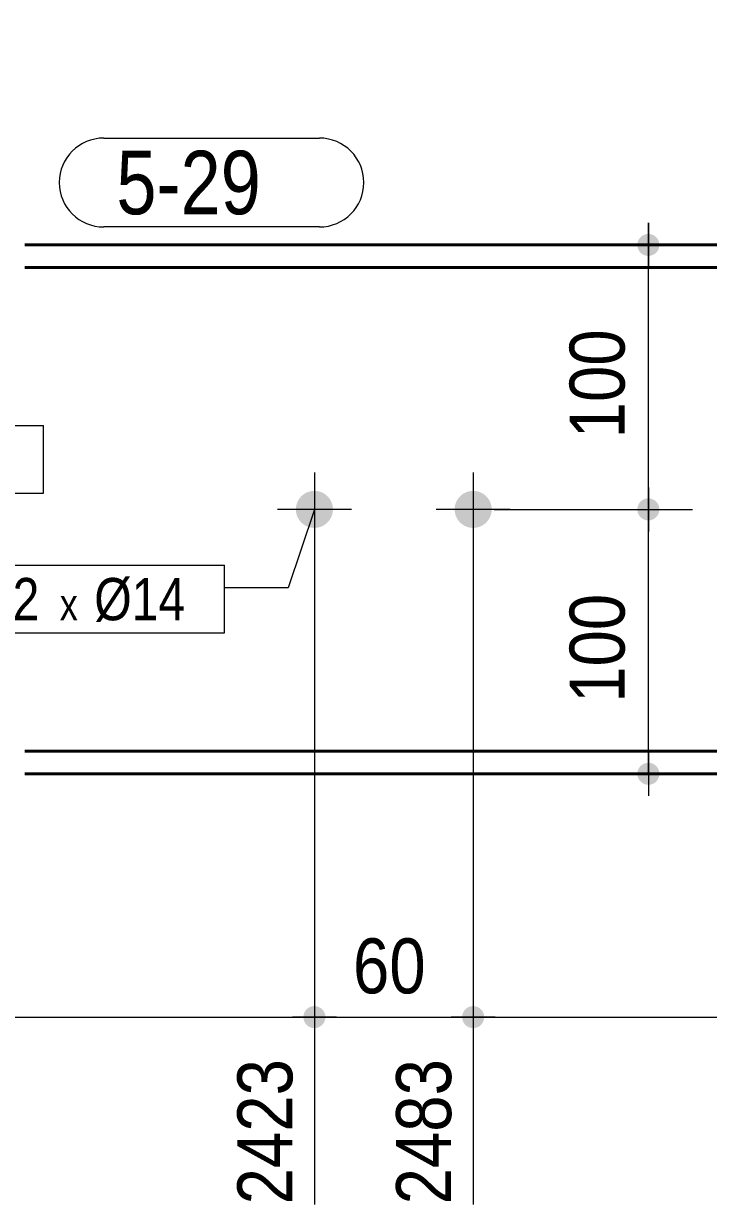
# Model space of a CAD drawing. Header units: millimetres. Extents: x 2 to 287, y 5 to 195.
# Drawn here: x 128.5 to 160.9, y 83.4 to 139.2 of the extents above; entities that cross this region are included whole.
import ezdxf

# ---------------------------------------------------------------- set-up
doc = ezdxf.new("R2010")
doc.units = ezdxf.units.MM
for name, color, linetype, lineweight in [('Boulon', 7, 'Continuous', 0), ('Cotation', 7, 'Continuous', 0), ('Désignation boulon', 3, 'Continuous', 0), ('Piece', 2, 'Continuous', 0), ('Repère pièce', 3, 'Continuous', 0)]:
    doc.layers.add(name, color=color, linetype=linetype, lineweight=lineweight)
doc.styles.add('ARIAL', font='ARIAL.TTF')
doc.styles.add('COMIC_SANS_MS', font='COMIC.TTF')

# ---------------------------------------------------------------- blocks, each defined once
blk = doc.blocks.new('*A2')
at = {"layer": 'Boulon'}
for points in [[(142.291, 117.096), (142.334, 117.093), (142.377, 117.088), (142.419, 117.081), (142.461, 117.071), (142.502, 117.06), (142.543, 117.046), (142.583, 117.031), (142.622, 117.013), (142.661, 116.994), (142.698, 116.973), (142.734, 116.95), (142.769, 116.925), (142.803, 116.899), (142.836, 116.871), (142.867, 116.841), (142.896, 116.81), (142.925, 116.778), (142.951, 116.744), (142.976, 116.709), (142.999, 116.672), (143.02, 116.635), (143.039, 116.597), (143.057, 116.557), (143.072, 116.517), (143.085, 116.476), (143.097, 116.435), (143.106, 116.393), (143.114, 116.351), (143.119, 116.308), (143.122, 116.265), (143.123, 116.222), (143.122, 116.179), (143.119, 116.137), (143.114, 116.094), (143.106, 116.052), (143.097, 116.01), (143.085, 115.968), (143.072, 115.928), (143.057, 115.888), (143.039, 115.848), (143.02, 115.81), (142.999, 115.773), (142.976, 115.736), (142.951, 115.701), (142.925, 115.667), (142.896, 115.635), (142.867, 115.604), (142.836, 115.574), (142.803, 115.546), (142.769, 115.52), (142.734, 115.495), (142.698, 115.472), (142.661, 115.451), (142.622, 115.431), (142.583, 115.414), (142.543, 115.399), (142.502, 115.385), (142.461, 115.374), (142.419, 115.364), (142.377, 115.357), (142.334, 115.352), (142.291, 115.348), (142.248, 115.347), (142.205, 115.348), (142.162, 115.352), (142.12, 115.357), (142.077, 115.364), (142.036, 115.374), (141.994, 115.385), (141.953, 115.399), (141.913, 115.414), (141.874, 115.431), (141.836, 115.451), (141.798, 115.472), (141.762, 115.495), (141.727, 115.52), (141.693, 115.546), (141.661, 115.574), (141.629, 115.604), (141.6, 115.635), (141.572, 115.667), (141.545, 115.701), (141.521, 115.736), (141.498, 115.773), (141.476, 115.81), (141.457, 115.848), (141.44, 115.888), (141.424, 115.928), (141.411, 115.968), (141.399, 116.01), (141.39, 116.052), (141.383, 116.094), (141.377, 116.137), (141.374, 116.179), (141.373, 116.222), (141.374, 116.265), (141.377, 116.308), (141.383, 116.351), (141.39, 116.393), (141.399, 116.435), (141.411, 116.476), (141.424, 116.517), (141.44, 116.557), (141.457, 116.597), (141.476, 116.635), (141.498, 116.672), (141.521, 116.709), (141.545, 116.744), (141.572, 116.778), (141.6, 116.81), (141.629, 116.841), (141.661, 116.871), (141.693, 116.899), (141.727, 116.925), (141.762, 116.95), (141.798, 116.973), (141.836, 116.994), (141.874, 117.013), (141.913, 117.031), (141.953, 117.046), (141.994, 117.06), (142.036, 117.071), (142.077, 117.081), (142.12, 117.088), (142.162, 117.093), (142.205, 117.096), (142.248, 117.097)], [(149.791, 117.096), (149.834, 117.093), (149.877, 117.088), (149.919, 117.081), (149.961, 117.071), (150.002, 117.06), (150.043, 117.046), (150.083, 117.031), (150.122, 117.013), (150.161, 116.994), (150.198, 116.973), (150.234, 116.95), (150.269, 116.925), (150.303, 116.899), (150.336, 116.871), (150.367, 116.841), (150.396, 116.81), (150.425, 116.778), (150.451, 116.744), (150.476, 116.709), (150.499, 116.672), (150.52, 116.635), (150.539, 116.597), (150.557, 116.557), (150.572, 116.517), (150.585, 116.476), (150.597, 116.435), (150.606, 116.393), (150.614, 116.351), (150.619, 116.308), (150.622, 116.265), (150.623, 116.222), (150.622, 116.179), (150.619, 116.137), (150.614, 116.094), (150.606, 116.052), (150.597, 116.01), (150.585, 115.968), (150.572, 115.928), (150.557, 115.888), (150.539, 115.848), (150.52, 115.81), (150.499, 115.773), (150.476, 115.736), (150.451, 115.701), (150.425, 115.667), (150.396, 115.635), (150.367, 115.604), (150.336, 115.574), (150.303, 115.546), (150.269, 115.52), (150.234, 115.495), (150.198, 115.472), (150.161, 115.451), (150.122, 115.431), (150.083, 115.414), (150.043, 115.399), (150.002, 115.385), (149.961, 115.374), (149.919, 115.364), (149.877, 115.357), (149.834, 115.352), (149.791, 115.348), (149.748, 115.347), (149.705, 115.348), (149.662, 115.352), (149.62, 115.357), (149.577, 115.364), (149.536, 115.374), (149.494, 115.385), (149.453, 115.399), (149.413, 115.414), (149.374, 115.431), (149.336, 115.451), (149.298, 115.472), (149.262, 115.495), (149.227, 115.52), (149.193, 115.546), (149.161, 115.574), (149.129, 115.604), (149.1, 115.635), (149.072, 115.667), (149.045, 115.701), (149.021, 115.736), (148.998, 115.773), (148.976, 115.81), (148.957, 115.848), (148.94, 115.888), (148.924, 115.928), (148.911, 115.968), (148.899, 116.01), (148.89, 116.052), (148.883, 116.094), (148.877, 116.137), (148.874, 116.179), (148.873, 116.222), (148.874, 116.265), (148.877, 116.308), (148.883, 116.351), (148.89, 116.393), (148.899, 116.435), (148.911, 116.476), (148.924, 116.517), (148.94, 116.557), (148.957, 116.597), (148.976, 116.635), (148.998, 116.672), (149.021, 116.709), (149.045, 116.744), (149.072, 116.778), (149.1, 116.81), (149.129, 116.841), (149.161, 116.871), (149.193, 116.899), (149.227, 116.925), (149.262, 116.95), (149.298, 116.973), (149.336, 116.994), (149.374, 117.013), (149.413, 117.031), (149.453, 117.046), (149.494, 117.06), (149.536, 117.071), (149.577, 117.081), (149.62, 117.088), (149.662, 117.093), (149.705, 117.096), (149.748, 117.097)]]:
    blk.add_hatch(color=256, dxfattribs=at).paths.add_polyline_path(points, flags=17)
at = {"layer": 'Boulon', "linetype": 'Continuous', "lineweight": 0}
for p, q in [((142.248, 117.972), (142.248, 114.472)), ((149.748, 117.972), (149.748, 114.472)), ((143.998, 116.222), (140.498, 116.222)), ((151.498, 116.222), (147.998, 116.222))]:
    blk.add_line(p, q, dxfattribs=at)
blk = doc.blocks.new('*A8')
at = {"layer": 'Piece', "color": 2, "linetype": 'Continuous', "lineweight": 40}
for p, q in [((163.435621, 128.722889), (128.560621, 128.722889)), ((163.435621, 127.660389), (128.560621, 127.660389)), ((128.560621, 104.785389), (163.435621, 104.785389)), ((163.435621, 103.722889), (128.560621, 103.722889))]:
    blk.add_line(p, q, dxfattribs=at)
blk = doc.blocks.new('*A16')
at = {"layer": 'Cotation'}
blk.add_hatch(color=256, dxfattribs=at).paths.add_polyline_path([(142.223, 91.704), (142.197, 91.705), (142.172, 91.709), (142.147, 91.713), (142.122, 91.718), (142.097, 91.725), (142.073, 91.733), (142.049, 91.742), (142.026, 91.753), (142.003, 91.764), (141.981, 91.777), (141.959, 91.791), (141.938, 91.805), (141.918, 91.821), (141.899, 91.838), (141.88, 91.855), (141.863, 91.874), (141.846, 91.893), (141.83, 91.913), (141.816, 91.934), (141.802, 91.956), (141.79, 91.978), (141.778, 92.001), (141.768, 92.024), (141.759, 92.048), (141.751, 92.072), (141.744, 92.097), (141.738, 92.121), (141.734, 92.147), (141.731, 92.172), (141.729, 92.197), (141.728, 92.223), (141.729, 92.248), (141.731, 92.274), (141.734, 92.299), (141.738, 92.324), (141.744, 92.349), (141.751, 92.374), (141.759, 92.398), (141.768, 92.422), (141.778, 92.445), (141.79, 92.468), (141.802, 92.49), (141.816, 92.512), (141.83, 92.533), (141.846, 92.553), (141.863, 92.572), (141.88, 92.591), (141.899, 92.608), (141.918, 92.625), (141.938, 92.641), (141.959, 92.655), (141.981, 92.669), (142.003, 92.681), (142.026, 92.693), (142.049, 92.703), (142.073, 92.712), (142.097, 92.72), (142.122, 92.727), (142.147, 92.733), (142.172, 92.737), (142.197, 92.74), (142.223, 92.742), (142.248, 92.743), (142.274, 92.742), (142.299, 92.74), (142.324, 92.737), (142.35, 92.733), (142.374, 92.727), (142.399, 92.72), (142.423, 92.712), (142.447, 92.703), (142.47, 92.693), (142.493, 92.681), (142.515, 92.669), (142.537, 92.655), (142.558, 92.641), (142.578, 92.625), (142.597, 92.608), (142.616, 92.591), (142.633, 92.572), (142.65, 92.553), (142.666, 92.533), (142.68, 92.512), (142.694, 92.49), (142.707, 92.468), (142.718, 92.445), (142.729, 92.422), (142.738, 92.398), (142.746, 92.374), (142.753, 92.349), (142.758, 92.324), (142.762, 92.299), (142.766, 92.274), (142.767, 92.248), (142.768, 92.223), (142.767, 92.197), (142.766, 92.172), (142.762, 92.147), (142.758, 92.121), (142.753, 92.097), (142.746, 92.072), (142.738, 92.048), (142.729, 92.024), (142.718, 92.001), (142.707, 91.978), (142.694, 91.956), (142.68, 91.934), (142.666, 91.913), (142.65, 91.893), (142.633, 91.874), (142.616, 91.855), (142.597, 91.838), (142.578, 91.821), (142.558, 91.805), (142.537, 91.791), (142.515, 91.777), (142.493, 91.764), (142.47, 91.753), (142.447, 91.742), (142.423, 91.733), (142.399, 91.725), (142.374, 91.718), (142.35, 91.713), (142.324, 91.709), (142.299, 91.705), (142.274, 91.704), (142.248, 91.703)], flags=17)
at = {"layer": 'Cotation', "linetype": 'Continuous', "lineweight": 0}
for p, q in [((142.248, 115.222), (142.248, 83.369)), ((142.248, 93.263), (142.248, 91.183)), ((62.74, 92.223), (142.248, 92.223)), ((143.288, 92.223), (141.208, 92.223)), ((142.248, 92.223), (143.288, 92.223))]:
    blk.add_line(p, q, dxfattribs=at)
at = {"layer": 'Cotation'}
blk.add_point((142.248, 92.223), dxfattribs=at)
at = {"layer": 'Cotation', "style": 'ARIAL', "width": 0.85}
blk.add_text('2423', height=2.6, rotation=90.0002, dxfattribs=at).set_placement((141.208, 83.369))
blk = doc.blocks.new('*A17')
at = {"layer": 'Cotation'}
for points in [[(142.223, 91.704), (142.197, 91.705), (142.172, 91.709), (142.147, 91.713), (142.122, 91.718), (142.097, 91.725), (142.073, 91.733), (142.049, 91.742), (142.026, 91.753), (142.003, 91.764), (141.981, 91.777), (141.959, 91.791), (141.938, 91.805), (141.918, 91.821), (141.899, 91.838), (141.88, 91.855), (141.863, 91.874), (141.846, 91.893), (141.83, 91.913), (141.816, 91.934), (141.802, 91.956), (141.79, 91.978), (141.778, 92.001), (141.768, 92.024), (141.759, 92.048), (141.751, 92.072), (141.744, 92.097), (141.738, 92.121), (141.734, 92.147), (141.731, 92.172), (141.729, 92.197), (141.728, 92.223), (141.729, 92.248), (141.731, 92.274), (141.734, 92.299), (141.738, 92.324), (141.744, 92.349), (141.751, 92.374), (141.759, 92.398), (141.768, 92.422), (141.778, 92.445), (141.79, 92.468), (141.802, 92.49), (141.816, 92.512), (141.83, 92.533), (141.846, 92.553), (141.863, 92.572), (141.88, 92.591), (141.899, 92.608), (141.918, 92.625), (141.938, 92.641), (141.959, 92.655), (141.981, 92.669), (142.003, 92.681), (142.026, 92.693), (142.049, 92.703), (142.073, 92.712), (142.097, 92.72), (142.122, 92.727), (142.147, 92.733), (142.172, 92.737), (142.197, 92.74), (142.223, 92.742), (142.248, 92.743), (142.274, 92.742), (142.299, 92.74), (142.324, 92.737), (142.35, 92.733), (142.374, 92.727), (142.399, 92.72), (142.423, 92.712), (142.447, 92.703), (142.47, 92.693), (142.493, 92.681), (142.515, 92.669), (142.537, 92.655), (142.558, 92.641), (142.578, 92.625), (142.597, 92.608), (142.616, 92.591), (142.633, 92.572), (142.65, 92.553), (142.666, 92.533), (142.68, 92.512), (142.694, 92.49), (142.707, 92.468), (142.718, 92.445), (142.729, 92.422), (142.738, 92.398), (142.746, 92.374), (142.753, 92.349), (142.758, 92.324), (142.762, 92.299), (142.766, 92.274), (142.767, 92.248), (142.768, 92.223), (142.767, 92.197), (142.766, 92.172), (142.762, 92.147), (142.758, 92.121), (142.753, 92.097), (142.746, 92.072), (142.738, 92.048), (142.729, 92.024), (142.718, 92.001), (142.707, 91.978), (142.694, 91.956), (142.68, 91.934), (142.666, 91.913), (142.65, 91.893), (142.633, 91.874), (142.616, 91.855), (142.597, 91.838), (142.578, 91.821), (142.558, 91.805), (142.537, 91.791), (142.515, 91.777), (142.493, 91.764), (142.47, 91.753), (142.447, 91.742), (142.423, 91.733), (142.399, 91.725), (142.374, 91.718), (142.35, 91.713), (142.324, 91.709), (142.299, 91.705), (142.274, 91.704), (142.248, 91.703)], [(149.723, 91.704), (149.697, 91.705), (149.672, 91.709), (149.647, 91.713), (149.622, 91.718), (149.597, 91.725), (149.573, 91.733), (149.549, 91.742), (149.526, 91.753), (149.503, 91.764), (149.481, 91.777), (149.459, 91.791), (149.438, 91.805), (149.418, 91.821), (149.399, 91.838), (149.38, 91.855), (149.363, 91.874), (149.346, 91.893), (149.33, 91.913), (149.316, 91.934), (149.302, 91.956), (149.29, 91.978), (149.278, 92.001), (149.268, 92.024), (149.259, 92.048), (149.251, 92.072), (149.244, 92.097), (149.238, 92.121), (149.234, 92.147), (149.231, 92.172), (149.229, 92.197), (149.228, 92.223), (149.229, 92.248), (149.231, 92.274), (149.234, 92.299), (149.238, 92.324), (149.244, 92.349), (149.251, 92.374), (149.259, 92.398), (149.268, 92.422), (149.278, 92.445), (149.29, 92.468), (149.302, 92.49), (149.316, 92.512), (149.33, 92.533), (149.346, 92.553), (149.363, 92.572), (149.38, 92.591), (149.399, 92.608), (149.418, 92.625), (149.438, 92.641), (149.459, 92.655), (149.481, 92.669), (149.503, 92.681), (149.526, 92.693), (149.549, 92.703), (149.573, 92.712), (149.597, 92.72), (149.622, 92.727), (149.647, 92.733), (149.672, 92.737), (149.697, 92.74), (149.723, 92.742), (149.748, 92.743), (149.774, 92.742), (149.799, 92.74), (149.824, 92.737), (149.85, 92.733), (149.874, 92.727), (149.899, 92.72), (149.923, 92.712), (149.947, 92.703), (149.97, 92.693), (149.993, 92.681), (150.015, 92.669), (150.037, 92.655), (150.058, 92.641), (150.078, 92.625), (150.097, 92.608), (150.116, 92.591), (150.133, 92.572), (150.15, 92.553), (150.166, 92.533), (150.18, 92.512), (150.194, 92.49), (150.207, 92.468), (150.218, 92.445), (150.229, 92.422), (150.238, 92.398), (150.246, 92.374), (150.253, 92.349), (150.258, 92.324), (150.262, 92.299), (150.266, 92.274), (150.267, 92.248), (150.268, 92.223), (150.267, 92.197), (150.266, 92.172), (150.262, 92.147), (150.258, 92.121), (150.253, 92.097), (150.246, 92.072), (150.238, 92.048), (150.229, 92.024), (150.218, 92.001), (150.207, 91.978), (150.194, 91.956), (150.18, 91.934), (150.166, 91.913), (150.15, 91.893), (150.133, 91.874), (150.116, 91.855), (150.097, 91.838), (150.078, 91.821), (150.058, 91.805), (150.037, 91.791), (150.015, 91.777), (149.993, 91.764), (149.97, 91.753), (149.947, 91.742), (149.923, 91.733), (149.899, 91.725), (149.874, 91.718), (149.85, 91.713), (149.824, 91.709), (149.799, 91.705), (149.774, 91.704), (149.748, 91.703)]]:
    blk.add_hatch(color=256, dxfattribs=at).paths.add_polyline_path(points, flags=17)
at = {"layer": 'Cotation', "linetype": 'Continuous', "lineweight": 0}
for p, q in [((142.248, 115.222), (142.248, 83.369)), ((149.748, 115.222), (149.748, 83.369)), ((142.248, 93.263), (142.248, 91.183)), ((149.748, 93.263), (149.748, 91.183)), ((143.288, 92.223), (141.208, 92.223)), ((142.248, 92.223), (141.208, 92.223)), ((142.248, 92.223), (149.748, 92.223)), ((150.788, 92.223), (148.708, 92.223)), ((149.748, 92.223), (150.788, 92.223))]:
    blk.add_line(p, q, dxfattribs=at)
at = {"layer": 'Cotation'}
for p in [(142.248, 92.223), (149.748, 92.223)]:
    blk.add_point(p, dxfattribs=at)
at = {"layer": 'Cotation', "style": 'ARIAL', "width": 0.85}
blk.add_text('60', height=2.6, dxfattribs=at).set_placement((144.07, 93.343))
blk.add_text('2483', height=2.6, rotation=90.0002, dxfattribs=at).set_placement((148.708, 83.369))
blk = doc.blocks.new('*A18')
at = {"layer": 'Cotation'}
blk.add_hatch(color=256, dxfattribs=at).paths.add_polyline_path([(149.723, 91.704), (149.697, 91.705), (149.672, 91.709), (149.647, 91.713), (149.622, 91.718), (149.597, 91.725), (149.573, 91.733), (149.549, 91.742), (149.526, 91.753), (149.503, 91.764), (149.481, 91.777), (149.459, 91.791), (149.438, 91.805), (149.418, 91.821), (149.399, 91.838), (149.38, 91.855), (149.363, 91.874), (149.346, 91.893), (149.33, 91.913), (149.316, 91.934), (149.302, 91.956), (149.29, 91.978), (149.278, 92.001), (149.268, 92.024), (149.259, 92.048), (149.251, 92.072), (149.244, 92.097), (149.238, 92.121), (149.234, 92.147), (149.231, 92.172), (149.229, 92.197), (149.228, 92.223), (149.229, 92.248), (149.231, 92.274), (149.234, 92.299), (149.238, 92.324), (149.244, 92.349), (149.251, 92.374), (149.259, 92.398), (149.268, 92.422), (149.278, 92.445), (149.29, 92.468), (149.302, 92.49), (149.316, 92.512), (149.33, 92.533), (149.346, 92.553), (149.363, 92.572), (149.38, 92.591), (149.399, 92.608), (149.418, 92.625), (149.438, 92.641), (149.459, 92.655), (149.481, 92.669), (149.503, 92.681), (149.526, 92.693), (149.549, 92.703), (149.573, 92.712), (149.597, 92.72), (149.622, 92.727), (149.647, 92.733), (149.672, 92.737), (149.697, 92.74), (149.723, 92.742), (149.748, 92.743), (149.774, 92.742), (149.799, 92.74), (149.824, 92.737), (149.85, 92.733), (149.874, 92.727), (149.899, 92.72), (149.923, 92.712), (149.947, 92.703), (149.97, 92.693), (149.993, 92.681), (150.015, 92.669), (150.037, 92.655), (150.058, 92.641), (150.078, 92.625), (150.097, 92.608), (150.116, 92.591), (150.133, 92.572), (150.15, 92.553), (150.166, 92.533), (150.18, 92.512), (150.194, 92.49), (150.207, 92.468), (150.218, 92.445), (150.229, 92.422), (150.238, 92.398), (150.246, 92.374), (150.253, 92.349), (150.258, 92.324), (150.262, 92.299), (150.266, 92.274), (150.267, 92.248), (150.268, 92.223), (150.267, 92.197), (150.266, 92.172), (150.262, 92.147), (150.258, 92.121), (150.253, 92.097), (150.246, 92.072), (150.238, 92.048), (150.229, 92.024), (150.218, 92.001), (150.207, 91.978), (150.194, 91.956), (150.18, 91.934), (150.166, 91.913), (150.15, 91.893), (150.133, 91.874), (150.116, 91.855), (150.097, 91.838), (150.078, 91.821), (150.058, 91.805), (150.037, 91.791), (150.015, 91.777), (149.993, 91.764), (149.97, 91.753), (149.947, 91.742), (149.923, 91.733), (149.899, 91.725), (149.874, 91.718), (149.85, 91.713), (149.824, 91.709), (149.799, 91.705), (149.774, 91.704), (149.748, 91.703)], flags=17)
at = {"layer": 'Cotation', "linetype": 'Continuous', "lineweight": 0}
for p, q in [((149.748, 115.222), (149.748, 83.369)), ((149.748, 93.263), (149.748, 91.183)), ((150.788, 92.223), (148.708, 92.223)), ((149.748, 92.223), (148.708, 92.223)), ((149.748, 92.223), (238.628, 92.223))]:
    blk.add_line(p, q, dxfattribs=at)
at = {"layer": 'Cotation'}
blk.add_point((149.748, 92.223), dxfattribs=at)
blk = doc.blocks.new('*A21')
at = {"layer": 'Cotation'}
for points in [[(114.564, 156.088), (114.538, 156.089), (114.513, 156.093), (114.488, 156.097), (114.463, 156.102), (114.438, 156.109), (114.414, 156.117), (114.39, 156.126), (114.367, 156.137), (114.344, 156.148), (114.322, 156.161), (114.301, 156.175), (114.28, 156.189), (114.26, 156.205), (114.24, 156.222), (114.222, 156.239), (114.204, 156.258), (114.187, 156.277), (114.172, 156.297), (114.157, 156.318), (114.143, 156.34), (114.131, 156.362), (114.119, 156.385), (114.109, 156.408), (114.1, 156.432), (114.092, 156.456), (114.085, 156.481), (114.079, 156.505), (114.075, 156.531), (114.072, 156.556), (114.07, 156.581), (114.069, 156.607), (114.07, 156.632), (114.072, 156.658), (114.075, 156.683), (114.079, 156.708), (114.085, 156.733), (114.092, 156.758), (114.1, 156.782), (114.109, 156.806), (114.119, 156.829), (114.131, 156.852), (114.143, 156.874), (114.157, 156.896), (114.172, 156.917), (114.187, 156.937), (114.204, 156.956), (114.222, 156.975), (114.24, 156.992), (114.26, 157.009), (114.28, 157.025), (114.301, 157.039), (114.322, 157.053), (114.344, 157.066), (114.367, 157.077), (114.39, 157.087), (114.414, 157.097), (114.438, 157.105), (114.463, 157.111), (114.488, 157.117), (114.513, 157.121), (114.538, 157.124), (114.564, 157.126), (114.589, 157.127), (114.615, 157.126), (114.64, 157.124), (114.666, 157.121), (114.691, 157.117), (114.716, 157.111), (114.74, 157.105), (114.765, 157.097), (114.788, 157.087), (114.812, 157.077), (114.835, 157.066), (114.857, 157.053), (114.878, 157.039), (114.899, 157.025), (114.919, 157.009), (114.939, 156.992), (114.957, 156.975), (114.975, 156.956), (114.991, 156.937), (115.007, 156.917), (115.022, 156.896), (115.035, 156.874), (115.048, 156.852), (115.059, 156.829), (115.07, 156.806), (115.079, 156.782), (115.087, 156.758), (115.094, 156.733), (115.099, 156.708), (115.104, 156.683), (115.107, 156.658), (115.109, 156.632), (115.109, 156.607), (115.109, 156.581), (115.107, 156.556), (115.104, 156.531), (115.099, 156.505), (115.094, 156.481), (115.087, 156.456), (115.079, 156.432), (115.07, 156.408), (115.059, 156.385), (115.048, 156.362), (115.035, 156.34), (115.022, 156.318), (115.007, 156.297), (114.991, 156.277), (114.975, 156.258), (114.957, 156.239), (114.939, 156.222), (114.919, 156.205), (114.899, 156.189), (114.878, 156.175), (114.857, 156.161), (114.835, 156.148), (114.812, 156.137), (114.788, 156.126), (114.765, 156.117), (114.74, 156.109), (114.716, 156.102), (114.691, 156.097), (114.666, 156.093), (114.64, 156.089), (114.615, 156.088), (114.589, 156.087)], [(177.381, 156.088), (177.356, 156.089), (177.331, 156.093), (177.305, 156.097), (177.28, 156.102), (177.256, 156.109), (177.232, 156.117), (177.208, 156.126), (177.184, 156.137), (177.162, 156.148), (177.139, 156.161), (177.118, 156.175), (177.097, 156.189), (177.077, 156.205), (177.058, 156.222), (177.039, 156.239), (177.022, 156.258), (177.005, 156.277), (176.989, 156.297), (176.974, 156.318), (176.961, 156.34), (176.948, 156.362), (176.937, 156.385), (176.926, 156.408), (176.917, 156.432), (176.909, 156.456), (176.902, 156.481), (176.897, 156.505), (176.892, 156.531), (176.889, 156.556), (176.887, 156.581), (176.887, 156.607), (176.887, 156.632), (176.889, 156.658), (176.892, 156.683), (176.897, 156.708), (176.902, 156.733), (176.909, 156.758), (176.917, 156.782), (176.926, 156.806), (176.937, 156.829), (176.948, 156.852), (176.961, 156.874), (176.974, 156.896), (176.989, 156.917), (177.005, 156.937), (177.022, 156.956), (177.039, 156.975), (177.058, 156.992), (177.077, 157.009), (177.097, 157.025), (177.118, 157.039), (177.139, 157.053), (177.162, 157.066), (177.184, 157.077), (177.208, 157.087), (177.232, 157.097), (177.256, 157.105), (177.28, 157.111), (177.305, 157.117), (177.331, 157.121), (177.356, 157.124), (177.381, 157.126), (177.407, 157.127), (177.432, 157.126), (177.458, 157.124), (177.483, 157.121), (177.508, 157.117), (177.533, 157.111), (177.558, 157.105), (177.582, 157.097), (177.606, 157.087), (177.629, 157.077), (177.652, 157.066), (177.674, 157.053), (177.696, 157.039), (177.717, 157.025), (177.737, 157.009), (177.756, 156.992), (177.775, 156.975), (177.792, 156.956), (177.809, 156.937), (177.824, 156.917), (177.839, 156.896), (177.853, 156.874), (177.865, 156.852), (177.877, 156.829), (177.887, 156.806), (177.896, 156.782), (177.904, 156.758), (177.911, 156.733), (177.917, 156.708), (177.921, 156.683), (177.924, 156.658), (177.926, 156.632), (177.927, 156.607), (177.926, 156.581), (177.924, 156.556), (177.921, 156.531), (177.917, 156.505), (177.911, 156.481), (177.904, 156.456), (177.896, 156.432), (177.887, 156.408), (177.877, 156.385), (177.865, 156.362), (177.853, 156.34), (177.839, 156.318), (177.824, 156.297), (177.809, 156.277), (177.792, 156.258), (177.775, 156.239), (177.756, 156.222), (177.737, 156.205), (177.717, 156.189), (177.696, 156.175), (177.674, 156.161), (177.652, 156.148), (177.629, 156.137), (177.606, 156.126), (177.582, 156.117), (177.558, 156.109), (177.533, 156.102), (177.508, 156.097), (177.483, 156.093), (177.458, 156.089), (177.432, 156.088), (177.407, 156.087)]]:
    blk.add_hatch(color=256, dxfattribs=at).paths.add_polyline_path(points, flags=17)
at = {"layer": 'Cotation', "linetype": 'Continuous', "lineweight": 0}
for p, q in [((114.589, 124.097), (114.589, 169.101)), ((177.407, 124.097), (177.407, 165.461)), ((114.589, 157.647), (114.589, 155.567)), ((177.407, 157.647), (177.407, 155.567)), ((115.629, 156.607), (113.549, 156.607)), ((114.589, 156.607), (113.549, 156.607)), ((114.589, 156.607), (177.407, 156.607)), ((178.447, 156.607), (176.367, 156.607)), ((177.407, 156.607), (178.447, 156.607))]:
    blk.add_line(p, q, dxfattribs=at)
at = {"layer": 'Cotation'}
for p in [(114.589, 156.607), (177.407, 156.607)]:
    blk.add_point(p, dxfattribs=at)
at = {"layer": 'Cotation', "style": 'ARIAL', "width": 0.85}
blk.add_text('3033', height=2.6, rotation=90.0002, dxfattribs=at).set_placement((176.367, 157.747))
blk.add_text('1160', height=2.6, dxfattribs=at).set_placement((142.141, 157.727))
blk = doc.blocks.new('*A25')
at = {"layer": 'Cotation'}
for points in [[(158, 115.703), (157.974, 115.705), (157.949, 115.708), (157.924, 115.712), (157.899, 115.718), (157.874, 115.725), (157.85, 115.733), (157.826, 115.742), (157.803, 115.752), (157.78, 115.764), (157.758, 115.776), (157.736, 115.79), (157.716, 115.805), (157.695, 115.82), (157.676, 115.837), (157.658, 115.855), (157.64, 115.873), (157.623, 115.893), (157.608, 115.913), (157.593, 115.934), (157.579, 115.955), (157.567, 115.977), (157.555, 116), (157.545, 116.023), (157.536, 116.047), (157.528, 116.071), (157.521, 116.096), (157.515, 116.121), (157.511, 116.146), (157.508, 116.171), (157.506, 116.197), (157.505, 116.222), (157.506, 116.248), (157.508, 116.273), (157.511, 116.299), (157.515, 116.324), (157.521, 116.349), (157.528, 116.373), (157.536, 116.398), (157.545, 116.421), (157.555, 116.445), (157.567, 116.468), (157.579, 116.49), (157.593, 116.511), (157.608, 116.532), (157.623, 116.552), (157.64, 116.572), (157.658, 116.59), (157.676, 116.608), (157.695, 116.624), (157.716, 116.64), (157.736, 116.655), (157.758, 116.668), (157.78, 116.681), (157.803, 116.692), (157.826, 116.703), (157.85, 116.712), (157.874, 116.72), (157.899, 116.727), (157.924, 116.732), (157.949, 116.737), (157.974, 116.74), (158, 116.742), (158.025, 116.742), (158.051, 116.742), (158.076, 116.74), (158.102, 116.737), (158.127, 116.732), (158.152, 116.727), (158.176, 116.72), (158.2, 116.712), (158.224, 116.703), (158.248, 116.692), (158.27, 116.681), (158.293, 116.668), (158.314, 116.655), (158.335, 116.64), (158.355, 116.624), (158.375, 116.608), (158.393, 116.59), (158.411, 116.572), (158.427, 116.552), (158.443, 116.532), (158.458, 116.511), (158.471, 116.49), (158.484, 116.468), (158.495, 116.445), (158.506, 116.421), (158.515, 116.398), (158.523, 116.373), (158.53, 116.349), (158.535, 116.324), (158.54, 116.299), (158.543, 116.273), (158.545, 116.248), (158.545, 116.222), (158.545, 116.197), (158.543, 116.171), (158.54, 116.146), (158.535, 116.121), (158.53, 116.096), (158.523, 116.071), (158.515, 116.047), (158.506, 116.023), (158.495, 116), (158.484, 115.977), (158.471, 115.955), (158.458, 115.934), (158.443, 115.913), (158.427, 115.893), (158.411, 115.873), (158.393, 115.855), (158.375, 115.837), (158.355, 115.82), (158.335, 115.805), (158.314, 115.79), (158.293, 115.776), (158.27, 115.764), (158.248, 115.752), (158.224, 115.742), (158.2, 115.733), (158.176, 115.725), (158.152, 115.718), (158.127, 115.712), (158.102, 115.708), (158.076, 115.705), (158.051, 115.703), (158.025, 115.702)], [(158, 103.204), (157.974, 103.205), (157.949, 103.209), (157.924, 103.213), (157.899, 103.218), (157.874, 103.225), (157.85, 103.233), (157.826, 103.242), (157.803, 103.253), (157.78, 103.264), (157.758, 103.277), (157.736, 103.291), (157.716, 103.305), (157.695, 103.321), (157.676, 103.338), (157.658, 103.355), (157.64, 103.374), (157.623, 103.393), (157.608, 103.413), (157.593, 103.434), (157.579, 103.456), (157.567, 103.478), (157.555, 103.501), (157.545, 103.524), (157.536, 103.548), (157.528, 103.572), (157.521, 103.597), (157.515, 103.621), (157.511, 103.647), (157.508, 103.672), (157.506, 103.697), (157.505, 103.723), (157.506, 103.748), (157.508, 103.774), (157.511, 103.799), (157.515, 103.824), (157.521, 103.849), (157.528, 103.874), (157.536, 103.898), (157.545, 103.922), (157.555, 103.945), (157.567, 103.968), (157.579, 103.99), (157.593, 104.012), (157.608, 104.033), (157.623, 104.053), (157.64, 104.072), (157.658, 104.091), (157.676, 104.108), (157.695, 104.125), (157.716, 104.141), (157.736, 104.155), (157.758, 104.169), (157.78, 104.181), (157.803, 104.193), (157.826, 104.203), (157.85, 104.212), (157.874, 104.22), (157.899, 104.227), (157.924, 104.233), (157.949, 104.237), (157.974, 104.24), (158, 104.242), (158.025, 104.243), (158.051, 104.242), (158.076, 104.24), (158.102, 104.237), (158.127, 104.233), (158.152, 104.227), (158.176, 104.22), (158.2, 104.212), (158.224, 104.203), (158.248, 104.193), (158.27, 104.181), (158.293, 104.169), (158.314, 104.155), (158.335, 104.141), (158.355, 104.125), (158.375, 104.108), (158.393, 104.091), (158.411, 104.072), (158.427, 104.053), (158.443, 104.033), (158.458, 104.012), (158.471, 103.99), (158.484, 103.968), (158.495, 103.945), (158.506, 103.922), (158.515, 103.898), (158.523, 103.874), (158.53, 103.849), (158.535, 103.824), (158.54, 103.799), (158.543, 103.774), (158.545, 103.748), (158.545, 103.723), (158.545, 103.697), (158.543, 103.672), (158.54, 103.647), (158.535, 103.621), (158.53, 103.597), (158.523, 103.572), (158.515, 103.548), (158.506, 103.524), (158.495, 103.501), (158.484, 103.478), (158.471, 103.456), (158.458, 103.434), (158.443, 103.413), (158.427, 103.393), (158.411, 103.374), (158.393, 103.355), (158.375, 103.338), (158.355, 103.321), (158.335, 103.305), (158.314, 103.291), (158.293, 103.277), (158.27, 103.264), (158.248, 103.253), (158.224, 103.242), (158.2, 103.233), (158.176, 103.225), (158.152, 103.218), (158.127, 103.213), (158.102, 103.209), (158.076, 103.205), (158.051, 103.204), (158.025, 103.203)]]:
    blk.add_hatch(color=256, dxfattribs=at).paths.add_polyline_path(points, flags=17)
at = {"layer": 'Cotation', "linetype": 'Continuous', "lineweight": 0}
for p, q in [((158.025, 117.262), (158.025, 115.182)), ((158.025, 116.222), (158.025, 117.262)), ((150.748, 116.222), (160.105, 116.222)), ((156.985, 116.222), (159.065, 116.222)), ((158.025, 103.723), (158.025, 116.222)), ((158.025, 104.763), (158.025, 102.683)), ((150.748, 103.723), (160.105, 103.723)), ((156.985, 103.723), (159.065, 103.723)), ((158.025, 103.723), (158.025, 102.683))]:
    blk.add_line(p, q, dxfattribs=at)
at = {"layer": 'Cotation'}
for p in [(158.025, 116.222), (158.025, 103.723)]:
    blk.add_point(p, dxfattribs=at)
at = {"layer": 'Cotation', "style": 'ARIAL', "width": 0.85}
blk.add_text('100', height=2.6, rotation=90.0002, dxfattribs=at).set_placement((156.905, 107.08))
blk = doc.blocks.new('*A26')
at = {"layer": 'Cotation'}
for points in [[(158, 128.204), (157.974, 128.205), (157.949, 128.209), (157.924, 128.213), (157.899, 128.218), (157.874, 128.225), (157.85, 128.233), (157.826, 128.242), (157.803, 128.253), (157.78, 128.264), (157.758, 128.277), (157.736, 128.291), (157.716, 128.305), (157.695, 128.321), (157.676, 128.338), (157.658, 128.355), (157.64, 128.374), (157.623, 128.393), (157.608, 128.413), (157.593, 128.434), (157.579, 128.456), (157.567, 128.478), (157.555, 128.501), (157.545, 128.524), (157.536, 128.548), (157.528, 128.572), (157.521, 128.597), (157.515, 128.621), (157.511, 128.647), (157.508, 128.672), (157.506, 128.697), (157.505, 128.723), (157.506, 128.748), (157.508, 128.774), (157.511, 128.799), (157.515, 128.824), (157.521, 128.849), (157.528, 128.874), (157.536, 128.898), (157.545, 128.922), (157.555, 128.945), (157.567, 128.968), (157.579, 128.99), (157.593, 129.012), (157.608, 129.033), (157.623, 129.053), (157.64, 129.072), (157.658, 129.091), (157.676, 129.108), (157.695, 129.125), (157.716, 129.141), (157.736, 129.155), (157.758, 129.169), (157.78, 129.181), (157.803, 129.193), (157.826, 129.203), (157.85, 129.212), (157.874, 129.22), (157.899, 129.227), (157.924, 129.233), (157.949, 129.237), (157.974, 129.24), (158, 129.242), (158.025, 129.243), (158.051, 129.242), (158.076, 129.24), (158.102, 129.237), (158.127, 129.233), (158.152, 129.227), (158.176, 129.22), (158.2, 129.212), (158.224, 129.203), (158.248, 129.193), (158.27, 129.181), (158.293, 129.169), (158.314, 129.155), (158.335, 129.141), (158.355, 129.125), (158.375, 129.108), (158.393, 129.091), (158.411, 129.072), (158.427, 129.053), (158.443, 129.033), (158.458, 129.012), (158.471, 128.99), (158.484, 128.968), (158.495, 128.945), (158.506, 128.922), (158.515, 128.898), (158.523, 128.874), (158.53, 128.849), (158.535, 128.824), (158.54, 128.799), (158.543, 128.774), (158.545, 128.748), (158.545, 128.723), (158.545, 128.697), (158.543, 128.672), (158.54, 128.647), (158.535, 128.621), (158.53, 128.597), (158.523, 128.572), (158.515, 128.548), (158.506, 128.524), (158.495, 128.501), (158.484, 128.478), (158.471, 128.456), (158.458, 128.434), (158.443, 128.413), (158.427, 128.393), (158.411, 128.374), (158.393, 128.355), (158.375, 128.338), (158.355, 128.321), (158.335, 128.305), (158.314, 128.291), (158.293, 128.277), (158.27, 128.264), (158.248, 128.253), (158.224, 128.242), (158.2, 128.233), (158.176, 128.225), (158.152, 128.218), (158.127, 128.213), (158.102, 128.209), (158.076, 128.205), (158.051, 128.204), (158.025, 128.203)], [(158, 115.703), (157.974, 115.705), (157.949, 115.708), (157.924, 115.712), (157.899, 115.718), (157.874, 115.725), (157.85, 115.733), (157.826, 115.742), (157.803, 115.752), (157.78, 115.764), (157.758, 115.776), (157.736, 115.79), (157.716, 115.805), (157.695, 115.82), (157.676, 115.837), (157.658, 115.855), (157.64, 115.873), (157.623, 115.893), (157.608, 115.913), (157.593, 115.934), (157.579, 115.955), (157.567, 115.977), (157.555, 116), (157.545, 116.023), (157.536, 116.047), (157.528, 116.071), (157.521, 116.096), (157.515, 116.121), (157.511, 116.146), (157.508, 116.171), (157.506, 116.197), (157.505, 116.222), (157.506, 116.248), (157.508, 116.273), (157.511, 116.299), (157.515, 116.324), (157.521, 116.349), (157.528, 116.373), (157.536, 116.398), (157.545, 116.421), (157.555, 116.445), (157.567, 116.468), (157.579, 116.49), (157.593, 116.511), (157.608, 116.532), (157.623, 116.552), (157.64, 116.572), (157.658, 116.59), (157.676, 116.608), (157.695, 116.624), (157.716, 116.64), (157.736, 116.655), (157.758, 116.668), (157.78, 116.681), (157.803, 116.692), (157.826, 116.703), (157.85, 116.712), (157.874, 116.72), (157.899, 116.727), (157.924, 116.732), (157.949, 116.737), (157.974, 116.74), (158, 116.742), (158.025, 116.742), (158.051, 116.742), (158.076, 116.74), (158.102, 116.737), (158.127, 116.732), (158.152, 116.727), (158.176, 116.72), (158.2, 116.712), (158.224, 116.703), (158.248, 116.692), (158.27, 116.681), (158.293, 116.668), (158.314, 116.655), (158.335, 116.64), (158.355, 116.624), (158.375, 116.608), (158.393, 116.59), (158.411, 116.572), (158.427, 116.552), (158.443, 116.532), (158.458, 116.511), (158.471, 116.49), (158.484, 116.468), (158.495, 116.445), (158.506, 116.421), (158.515, 116.398), (158.523, 116.373), (158.53, 116.349), (158.535, 116.324), (158.54, 116.299), (158.543, 116.273), (158.545, 116.248), (158.545, 116.222), (158.545, 116.197), (158.543, 116.171), (158.54, 116.146), (158.535, 116.121), (158.53, 116.096), (158.523, 116.071), (158.515, 116.047), (158.506, 116.023), (158.495, 116), (158.484, 115.977), (158.471, 115.955), (158.458, 115.934), (158.443, 115.913), (158.427, 115.893), (158.411, 115.873), (158.393, 115.855), (158.375, 115.837), (158.355, 115.82), (158.335, 115.805), (158.314, 115.79), (158.293, 115.776), (158.27, 115.764), (158.248, 115.752), (158.224, 115.742), (158.2, 115.733), (158.176, 115.725), (158.152, 115.718), (158.127, 115.712), (158.102, 115.708), (158.076, 115.705), (158.051, 115.703), (158.025, 115.702)]]:
    blk.add_hatch(color=256, dxfattribs=at).paths.add_polyline_path(points, flags=17)
at = {"layer": 'Cotation', "linetype": 'Continuous', "lineweight": 0}
for p, q in [((158.025, 129.763), (158.025, 127.683)), ((158.025, 128.723), (158.025, 129.763)), ((150.748, 128.723), (160.105, 128.723)), ((156.985, 128.723), (159.065, 128.723)), ((158.025, 116.222), (158.025, 128.723)), ((158.025, 117.262), (158.025, 115.182)), ((150.748, 116.222), (160.105, 116.222)), ((156.985, 116.222), (159.065, 116.222)), ((158.025, 116.222), (158.025, 115.182))]:
    blk.add_line(p, q, dxfattribs=at)
at = {"layer": 'Cotation'}
for p in [(158.025, 128.723), (158.025, 116.222)]:
    blk.add_point(p, dxfattribs=at)
at = {"layer": 'Cotation', "style": 'ARIAL', "width": 0.85}
blk.add_text('100', height=2.6, rotation=90.0002, dxfattribs=at).set_placement((156.905, 119.58))
blk = doc.blocks.new('*A40')
at = {"layer": 'Désignation boulon', "linetype": 'Continuous', "lineweight": 0}
for p, q in [((118.832014, 120.190022), (129.447639, 120.190022)), ((118.832014, 116.990022), (118.832014, 120.190022)), ((129.447639, 116.990022), (129.447639, 120.190022)), ((114.589414, 114.347422), (115.832014, 119.123355)), ((115.832014, 119.123355), (118.832014, 119.123355)), ((118.832014, 116.990022), (129.447639, 116.990022))]:
    blk.add_line(p, q, dxfattribs=at)
at = {"layer": 'Désignation boulon', "style": 'COMIC_SANS_MS', "width": 0.85}
for s, height, p in [('2', 2, (119.432014, 117.590022)), ('Ø14', 2, (123.290607, 117.590022)), ('x', 1.5, (121.659943, 117.590022))]:
    blk.add_text(s, height=height, dxfattribs=at).set_placement(p)
blk = doc.blocks.new('*A43')
at = {"layer": 'Désignation boulon', "linetype": 'Continuous', "lineweight": 0}
for p, q in [((142.248121, 116.222422), (141.005521, 112.513155)), ((127.389896, 113.579822), (138.005521, 113.579822)), ((127.389896, 110.379822), (127.389896, 113.579822)), ((138.005521, 110.379822), (138.005521, 113.579822)), ((141.005521, 112.513155), (138.005521, 112.513155)), ((127.389896, 110.379822), (138.005521, 110.379822))]:
    blk.add_line(p, q, dxfattribs=at)
at = {"layer": 'Désignation boulon', "style": 'COMIC_SANS_MS', "width": 0.85}
for s, height, p in [('2', 2, (127.989896, 110.979822)), ('Ø14', 2, (131.848489, 110.979822)), ('x', 1.5, (130.217825, 110.979822))]:
    blk.add_text(s, height=height, dxfattribs=at).set_placement(p)
blk = doc.blocks.new('*A47')
at = {"layer": 'Repère pièce', "linetype": 'Continuous', "lineweight": 0}
for p, q in [((132.292298, 133.772889), (142.483509, 133.772889)), ((142.483509, 129.572889), (132.292298, 129.572889))]:
    blk.add_line(p, q, dxfattribs=at)
for centre, start, end in [((132.292298, 131.672889), 90, 270), ((142.483509, 131.672889), 270, 90)]:
    blk.add_arc(centre, 2.1, start, end, dxfattribs=at)
at = {"layer": 'Repère pièce', "style": 'COMIC_SANS_MS', "width": 0.85}
blk.add_text('5-29', height=3, dxfattribs=at).set_placement((132.892298, 130.172889))

msp = doc.modelspace()

# ---------------------------------------------------------------- block references
at = {"lineweight": 0}
for name in ['*A21', '*A47', '*A26', '*A8', '*A40', '*A2', '*A25', '*A43', '*A16', '*A17', '*A18']:
    msp.add_blockref(name, (0, 0), dxfattribs=at)

doc.saveas('drawing.dxf')
